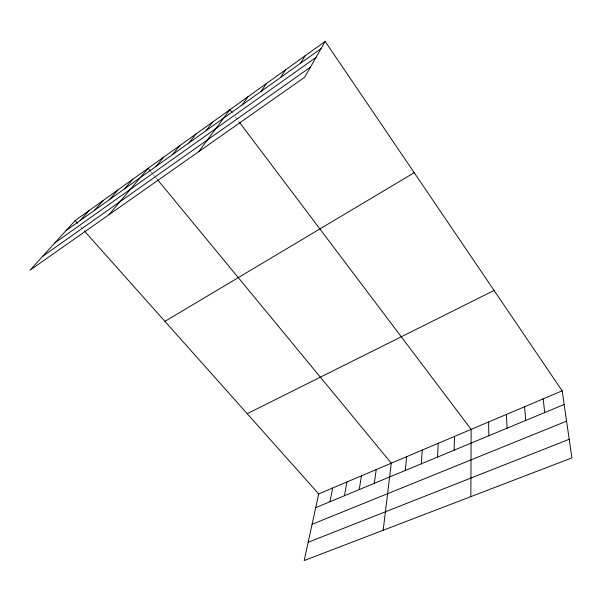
<?xml version="1.0" encoding="UTF-8"?>
<svg xmlns="http://www.w3.org/2000/svg" width="602" height="602" viewBox="0 0 602 602"><rect width="100%" height="100%" fill="white"/><g stroke="black" fill="none" stroke-linecap="round" stroke-linejoin="round"><path stroke-width="0.45" stroke-dasharray="3.01 2.26" d="M80.645 226.796L82.482 228.858M151.072 171.879L152.848 174.023M153.435 174.746L155.211 176.89M155.798 177.605L156.979 179.042M235.359 116.901L239.167 121.95"/><path stroke-width="0.9" d="M470.854 496.635L471.133 429.376L239.709 122.673M454.126 450.176L454.533 436.405M437.519 457.076L438.264 443.298M421.242 463.833L422.303 450.055M405.281 470.463L406.651 456.685M383.173 530.264L391.292 463.186L157.573 179.757M374.278 483.338L376.227 469.568M359.213 489.592L361.448 475.828M344.442 495.732L346.933 481.969M329.941 501.752L332.688 488.004M84.325 230.927L318.699 493.926L304.183 560.56L571.9 457.881L562.17 390.826L325.178 41.44L75.122 220.595L30.1 270.125L304.672 77.229L325.178 41.44M300.541 63.248L305.124 55.805M280.547 77.515L285.596 69.794M261.08 91.414L266.566 83.437M242.109 104.951L248.009 96.726M198.63 151.727L229.911 109.692L232.094 112.574M206.125 130.634L212.777 121.973M189.051 142.825L196.041 133.96M172.383 154.722L179.697 145.669M156.106 166.333L163.729 157.114M109 214.696L148.122 168.297L150.485 171.164M124.674 188.765L132.861 179.223M109.496 199.601L117.947 189.916M94.664 210.188L103.356 200.368M80.156 220.543L89.088 210.595M65.972 230.664L321.077 48.589M54.79 242.967L316.027 57.408M42.614 256.362L310.466 67.123M164.918 321.363L414.206 172.699M247.211 413.702L494.076 290.442M318.699 493.926L562.17 390.826M315.704 507.667L564.149 404.484M312.077 524.304L566.572 421.152M308.164 542.274L569.199 439.279M75.122 220.595L77.575 223.35M543.177 398.863L544.72 412.558M524.598 406.734L525.712 420.452M506.402 414.439L507.11 428.172M488.583 421.987L488.899 435.735"/></g></svg>
